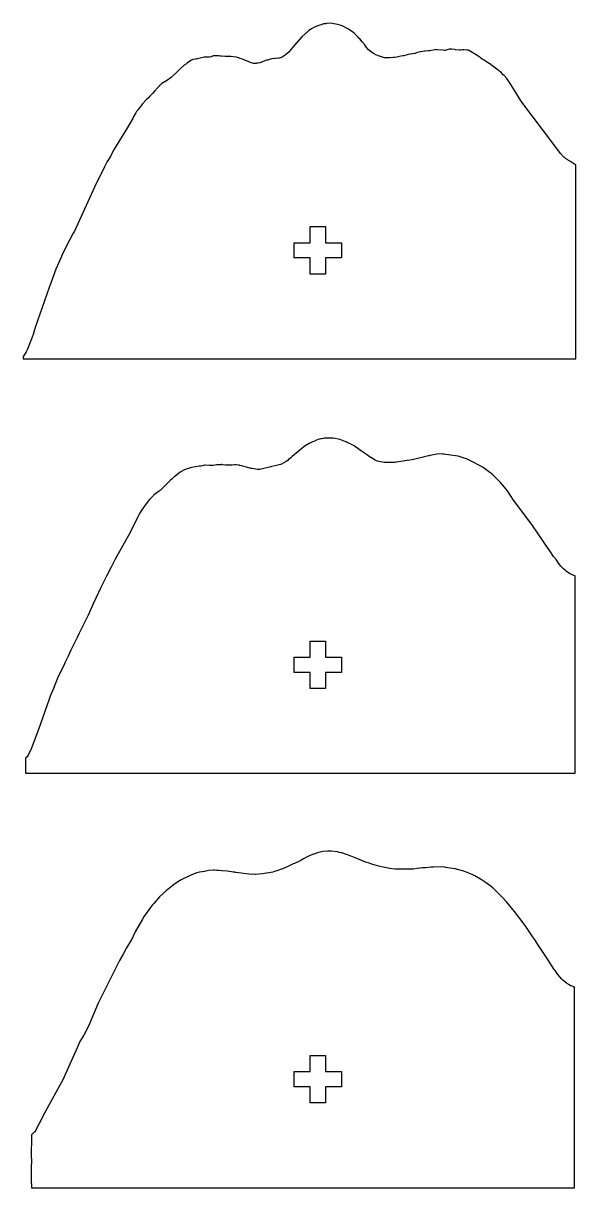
# Model space of a CAD drawing. Header units: metres. Extents: x -88 to 939, y 68 to 1362.
# Drawn here: x -87.7 to 85.6, y 978.1 to 1343.3 of the extents above; entities that cross this region are included whole.
import ezdxf

# ---------------------------------------------------------------- set-up
doc = ezdxf.new("R2010")
doc.units = ezdxf.units.M

msp = doc.modelspace()

# ---------------------------------------------------------------- linework, layer by layer
for p, q in [((1.7255, 1340.93), (-0.3413, 1339.09)), ((2.1728, 1341.23), (1.7255, 1340.93)), ((2.6854, 1341.59), (2.1728, 1341.23)), ((3.4437, 1341.97), (2.6854, 1341.59)), ((4.3322, 1342.46), (3.4437, 1341.97)), ((5.3245, 1342.79), (4.3322, 1342.46)), ((5.7386, 1342.86), (5.3245, 1342.79)), ((6.4369, 1343.13), (5.7386, 1342.86)), ((6.7288, 1343.18), (6.4369, 1343.13)), ((7.0493, 1343.2), (6.7288, 1343.18)), ((7.3546, 1343.28), (7.0493, 1343.2)), ((8.5478, 1343.33), (7.3546, 1343.28)), ((9.1491, 1343.28), (8.5478, 1343.33)), ((10.8228, 1342.96), (9.1491, 1343.28)), ((10.8792, 1342.95), (10.8228, 1342.96)), ((10.9543, 1342.92), (10.8792, 1342.95)), ((11.6931, 1342.72), (10.9543, 1342.92)), ((12.4838, 1342.46), (11.6931, 1342.72)), ((13.6882, 1341.82), (12.4838, 1342.46)), ((13.9202, 1341.71), (13.6882, 1341.82)), ((14.0655, 1341.62), (13.9202, 1341.71)), ((15.2925, 1340.89), (14.0655, 1341.62)), ((15.6952, 1340.5), (15.2925, 1340.89)), ((-0.3413, 1339.09), (-2.6639, 1336.47)), ((16.0321, 1340.2), (15.6952, 1340.5)), ((16.3522, 1339.9), (16.0321, 1340.2)), ((16.5553, 1339.66), (16.3522, 1339.9)), ((17.3543, 1338.94), (16.5553, 1339.66)), ((17.5541, 1338.7), (17.3543, 1338.94)), ((17.8561, 1338.41), (17.5541, 1338.7)), ((18.6096, 1337.53), (17.8561, 1338.41)), ((19.3937, 1336.56), (18.6096, 1337.53)), ((-5.5717, 1333.35), (-6.1988, 1332.93)), ((-5.4511, 1333.45), (-5.5717, 1333.35)), ((-4.4655, 1334.31), (-5.4511, 1333.45)), ((-4.1277, 1334.66), (-4.4655, 1334.31)), ((-3.5532, 1335.35), (-4.1277, 1334.66)), ((-3.2349, 1335.69), (-3.5532, 1335.35)), ((-2.6639, 1336.47), (-3.2349, 1335.69)), ((19.7548, 1336.05), (19.3937, 1336.56)), ((20.5385, 1335.03), (19.7548, 1336.05)), ((20.9612, 1334.66), (20.5385, 1335.03)), ((21.5959, 1334.13), (20.9612, 1334.66)), ((22.1602, 1333.84), (21.5959, 1334.13)), ((22.851, 1333.46), (22.1602, 1333.84)), ((24.0296, 1333), (22.851, 1333.46)), ((32.9914, 1333.49), (31.6231, 1333.15)), ((35.1667, 1333.86), (32.9914, 1333.49)), ((35.2642, 1333.88), (35.1667, 1333.86)), ((35.4072, 1333.92), (35.2642, 1333.88)), ((35.9651, 1334.16), (35.4072, 1333.92)), ((36.7767, 1334.36), (35.9651, 1334.16)), ((36.844, 1334.38), (36.7767, 1334.36)), ((36.8632, 1334.38), (36.844, 1334.38)), ((38.1731, 1334.62), (36.8632, 1334.38)), ((38.3174, 1334.6), (38.1731, 1334.62)), ((39.3687, 1334.65), (38.3174, 1334.6)), ((39.4514, 1334.66), (39.3687, 1334.65)), ((39.5293, 1334.66), (39.4514, 1334.66)), ((39.783, 1334.7), (39.5293, 1334.66)), ((41.3946, 1335.02), (39.783, 1334.7)), ((41.6674, 1335.07), (41.3946, 1335.02)), ((41.9509, 1335.03), (41.6674, 1335.07)), ((41.9858, 1335.03), (41.9509, 1335.03)), ((42.0852, 1335.04), (41.9858, 1335.03)), ((43.8741, 1334.88), (42.0852, 1335.04)), ((44.3378, 1334.81), (43.8741, 1334.88)), ((44.6379, 1334.84), (44.3378, 1334.81)), ((44.8313, 1334.87), (44.6379, 1334.84)), ((46.0416, 1335.17), (44.8313, 1334.87)), ((46.2726, 1335.18), (46.0416, 1335.17)), ((46.4149, 1335.21), (46.2726, 1335.18)), ((46.7361, 1335.2), (46.4149, 1335.21)), ((47.6308, 1335.1), (46.7361, 1335.2)), ((47.8492, 1335.04), (47.6308, 1335.1)), ((49.1623, 1334.95), (47.8492, 1335.04)), ((49.5805, 1334.93), (49.1623, 1334.95)), ((49.9225, 1334.97), (49.5805, 1334.93)), ((50.4855, 1335.03), (49.9225, 1334.97)), ((51.4789, 1334.92), (50.4855, 1335.03)), ((51.8071, 1334.85), (51.4789, 1334.92)), ((52.1641, 1334.79), (51.8071, 1334.85)), ((52.2516, 1334.76), (52.1641, 1334.79)), ((52.3082, 1334.73), (52.2516, 1334.76)), ((54.3754, 1333.44), (52.3082, 1334.73)), ((54.9565, 1333.02), (54.3754, 1333.44)), ((-37.2108, 1330.21), (-38.5027, 1329.03)), ((-36.5398, 1330.65), (-37.2108, 1330.21)), ((-36.1927, 1330.93), (-36.5398, 1330.65)), ((-35.8028, 1331.2), (-36.1927, 1330.93)), ((-34.9817, 1331.71), (-35.8028, 1331.2)), ((-34.5067, 1331.94), (-34.9817, 1331.71)), ((-33.6401, 1332.1), (-34.5067, 1331.94)), ((-33.318, 1332.16), (-33.6401, 1332.1)), ((-33.092, 1332.2), (-33.318, 1332.16)), ((-30.9741, 1332.68), (-33.092, 1332.2)), ((-30.5724, 1332.68), (-30.9741, 1332.68)), ((-29.4212, 1332.75), (-30.5724, 1332.68)), ((-29.3239, 1332.74), (-29.4212, 1332.75)), ((-28.7583, 1332.82), (-29.3239, 1332.74)), ((-28.5391, 1332.95), (-28.7583, 1332.82)), ((-28.157, 1333.07), (-28.5391, 1332.95)), ((-27.869, 1333.08), (-28.157, 1333.07)), ((-27.7217, 1333.16), (-27.869, 1333.08)), ((-27.0652, 1333.12), (-27.7217, 1333.16)), ((-26.8654, 1333.14), (-27.0652, 1333.12)), ((-26.3439, 1333.09), (-26.8654, 1333.14)), ((-25.994, 1332.98), (-26.3439, 1333.09)), ((-25.5445, 1332.98), (-25.994, 1332.98)), ((-24.446, 1332.95), (-25.5445, 1332.98)), ((-23.2732, 1332.89), (-24.446, 1332.95)), ((-22.7332, 1332.9), (-23.2732, 1332.89)), ((-22.5845, 1332.88), (-22.7332, 1332.9)), ((-21.8573, 1332.84), (-22.5845, 1332.88)), ((-20.8859, 1332.72), (-21.8573, 1332.84)), ((-19.9178, 1332.37), (-20.8859, 1332.72)), ((-19.6442, 1332.29), (-19.9178, 1332.37)), ((-18.9372, 1332.06), (-19.6442, 1332.29)), ((-16.2188, 1330.94), (-18.9372, 1332.06)), ((-16.1926, 1330.93), (-16.2188, 1330.94)), ((-15.4719, 1330.75), (-16.1926, 1330.93)), ((-15.2867, 1330.72), (-15.4719, 1330.75)), ((-14.6321, 1330.72), (-15.2867, 1330.72)), ((-14.4706, 1330.78), (-14.6321, 1330.72)), ((-14.1694, 1330.8), (-14.4706, 1330.78)), ((-13.5386, 1330.91), (-14.1694, 1330.8)), ((-13.175, 1331.02), (-13.5386, 1330.91)), ((-11.9523, 1331.54), (-13.175, 1331.02)), ((-11.4532, 1331.71), (-11.9523, 1331.54)), ((-11.1279, 1331.78), (-11.4532, 1331.71)), ((-10.9689, 1331.79), (-11.1279, 1331.78)), ((-10.4505, 1331.99), (-10.9689, 1331.79)), ((-10.0879, 1332.05), (-10.4505, 1331.99)), ((-9.7681, 1332.17), (-10.0879, 1332.05)), ((-8.8358, 1332.27), (-9.7681, 1332.17)), ((-8.7021, 1332.3), (-8.8358, 1332.27)), ((-8.5627, 1332.29), (-8.7021, 1332.3)), ((-7.6483, 1332.38), (-8.5627, 1332.29)), ((-7.4241, 1332.43), (-7.6483, 1332.38)), ((-6.8403, 1332.61), (-7.4241, 1332.43)), ((-6.6651, 1332.73), (-6.8403, 1332.61)), ((-6.1988, 1332.93), (-6.6651, 1332.73)), ((25.2863, 1332.58), (24.0296, 1333)), ((25.5958, 1332.53), (25.2863, 1332.58)), ((25.7795, 1332.54), (25.5958, 1332.53)), ((26.322, 1332.47), (25.7795, 1332.54)), ((26.6795, 1332.45), (26.322, 1332.47)), ((27.121, 1332.45), (26.6795, 1332.45)), ((28.3589, 1332.61), (27.121, 1332.45)), ((28.7259, 1332.62), (28.3589, 1332.61)), ((29.4331, 1332.73), (28.7259, 1332.62)), ((30.7041, 1332.99), (29.4331, 1332.73)), ((31.4517, 1333.13), (30.7041, 1332.99)), ((31.6231, 1333.15), (31.4517, 1333.13)), ((55.1522, 1332.91), (54.9565, 1333.02)), ((56.2913, 1332.04), (55.1522, 1332.91)), ((56.8931, 1331.71), (56.2913, 1332.04)), ((57.4037, 1331.32), (56.8931, 1331.71)), ((57.8673, 1331.07), (57.4037, 1331.32)), ((58.9355, 1330.36), (57.8673, 1331.07)), ((59.1506, 1330.2), (58.9355, 1330.36)), ((61.2583, 1328.64), (59.1506, 1330.2)), ((-41.3749, 1326.29), (-42.5198, 1325.52)), ((-40.9927, 1326.61), (-41.3749, 1326.29)), ((-39.6614, 1327.89), (-40.9927, 1326.61)), ((-39.0544, 1328.56), (-39.6614, 1327.89)), ((-38.5027, 1329.03), (-39.0544, 1328.56)), ((61.6028, 1328.37), (61.2583, 1328.64)), ((61.8856, 1328.11), (61.6028, 1328.37)), ((62.2898, 1327.76), (61.8856, 1328.11)), ((62.787, 1327.2), (62.2898, 1327.76)), ((63.1142, 1326.9), (62.787, 1327.2)), ((63.9438, 1325.98), (63.1142, 1326.9)), ((64.1549, 1325.72), (63.9438, 1325.98)), ((-45.5088, 1323.23), (-46.5032, 1322.16)), ((-45.1472, 1323.65), (-45.5088, 1323.23)), ((-45.0322, 1323.77), (-45.1472, 1323.65)), ((-44.9148, 1323.87), (-45.0322, 1323.77)), ((-44.7924, 1323.94), (-44.9148, 1323.87)), ((-44.2701, 1324.44), (-44.7924, 1323.94)), ((-43.4268, 1324.98), (-44.2701, 1324.44)), ((-43.4083, 1324.99), (-43.4268, 1324.98)), ((-43.375, 1325), (-43.4083, 1324.99)), ((-42.5198, 1325.52), (-43.375, 1325)), ((64.2728, 1325.55), (64.1549, 1325.72)), ((64.8145, 1324.74), (64.2728, 1325.55)), ((65.2654, 1324.13), (64.8145, 1324.74)), ((66.8571, 1321.62), (65.2654, 1324.13)), ((-49.194, 1319.34), (-50.3286, 1318.11)), ((-48.3885, 1320.08), (-49.194, 1319.34)), ((-48.0556, 1320.44), (-48.3885, 1320.08)), ((-47.0643, 1321.44), (-48.0556, 1320.44)), ((-46.5032, 1322.16), (-47.0643, 1321.44)), ((67.9667, 1319.76), (66.8571, 1321.62)), ((68.7038, 1318.63), (67.9667, 1319.76)), ((-52.3949, 1315.2), (-53.1351, 1314.04)), ((-52.171, 1315.63), (-52.3949, 1315.2)), ((-51.9525, 1315.99), (-52.171, 1315.63)), ((-51.8094, 1316.2), (-51.9525, 1315.99)), ((-51.2793, 1316.81), (-51.8094, 1316.2)), ((-50.3286, 1318.11), (-51.2793, 1316.81)), ((75.177, 1310.01), (68.7038, 1318.63)), ((-53.5702, 1313.18), (-55.0012, 1310.67)), ((-53.3937, 1313.51), (-53.5702, 1313.18)), ((-53.1351, 1314.04), (-53.3937, 1313.51)), ((-55.0012, 1310.67), (-59.2259, 1303.81)), ((75.9455, 1309.04), (75.177, 1310.01)), ((80.8568, 1302.45), (75.9455, 1309.04)), ((-60.4207, 1301.58), (-61.3772, 1299.96)), ((-59.9085, 1302.5), (-60.4207, 1301.58)), ((-59.2259, 1303.81), (-59.9085, 1302.5)), ((80.9558, 1302.33), (80.8568, 1302.45)), ((81.8981, 1301.35), (80.9558, 1302.33)), ((82.175, 1301.12), (81.8981, 1301.35)), ((82.376, 1300.94), (82.175, 1301.12)), ((83.0715, 1300.49), (82.376, 1300.94)), ((83.2966, 1300.33), (83.0715, 1300.49)), ((-62.2363, 1298.29), (-65.415, 1291.88)), ((-61.3772, 1299.96), (-62.2363, 1298.29)), ((83.712, 1300.1), (83.2966, 1300.33)), ((84.6661, 1299.5), (83.712, 1300.1)), ((85.1834, 1299.13), (84.6661, 1299.5)), ((85.45, 1298.99), (85.1834, 1299.13)), ((85.5907, 1298.9), (85.45, 1298.99)), ((85.5953, 1238.06), (85.5907, 1298.9)), ((-65.415, 1291.88), (-71.6911, 1278.17)), ((2.3097, 1274.48), (2.3097, 1279.54)), ((2.3097, 1279.54), (7.0646, 1279.54)), ((7.0646, 1279.54), (7.0646, 1274.48)), ((-72.0447, 1277.46), (-74.3621, 1273.08)), ((-71.6911, 1278.17), (-72.0447, 1277.46)), ((-74.3621, 1273.08), (-75.6253, 1270.48)), ((-2.755, 1269.72), (-2.755, 1274.48)), ((-2.755, 1274.48), (2.3097, 1274.48)), ((7.0646, 1274.48), (12.1294, 1274.48)), ((12.1294, 1274.48), (12.1294, 1269.72)), ((-76.574, 1268.28), (-77.5264, 1266.21)), ((-75.7794, 1270.19), (-76.574, 1268.28)), ((-75.6253, 1270.48), (-75.7794, 1270.19)), ((2.3097, 1269.72), (-2.755, 1269.72)), ((2.3097, 1264.66), (2.3097, 1269.72)), ((12.1294, 1269.72), (7.0646, 1269.72)), ((7.0646, 1269.72), (7.0646, 1264.66)), ((-77.5264, 1266.21), (-79.0138, 1262.07)), ((7.0646, 1264.66), (2.3097, 1264.66)), ((-79.6358, 1260.48), (-83.9658, 1247.88)), ((-79.0138, 1262.07), (-79.6358, 1260.48)), ((-84.655, 1245.72), (-84.9613, 1244.87)), ((-83.9658, 1247.88), (-84.655, 1245.72)), ((-84.9613, 1244.87), (-86.4511, 1241.1)), ((-87.54, 1239.07), (-87.7413, 1238.76)), ((-87.7413, 1238.76), (-87.7411, 1238.05)), ((-87.1259, 1239.74), (-87.54, 1239.07)), ((-86.8556, 1240.26), (-87.1259, 1239.74)), ((-86.4511, 1241.1), (-86.8556, 1240.26)), ((-87.7411, 1238.05), (-82.6703, 1238.06)), ((-82.6703, 1238.06), (85.5953, 1238.06)), ((4.8327, 1212.74), (4.2982, 1212.54)), ((5.6646, 1212.94), (4.8327, 1212.74)), ((5.9622, 1213.02), (5.6646, 1212.94)), ((6.4953, 1213.12), (5.9622, 1213.02)), ((6.7092, 1213.17), (6.4953, 1213.12)), ((6.9856, 1213.19), (6.7092, 1213.17)), ((7.2009, 1213.19), (6.9856, 1213.19)), ((7.8381, 1213.18), (7.2009, 1213.19)), ((8.5182, 1213.23), (7.8381, 1213.18)), ((9.4794, 1213.14), (8.5182, 1213.23)), ((10.1392, 1213.06), (9.4794, 1213.14)), ((11.0087, 1212.85), (10.1392, 1213.06)), ((11.6357, 1212.73), (11.0087, 1212.85)), ((12.6314, 1212.38), (11.6357, 1212.73)), ((-0.3068, 1209.97), (-2.2685, 1208.39)), ((0.4274, 1210.54), (-0.3068, 1209.97)), ((1.9982, 1211.49), (0.4274, 1210.54)), ((2.9654, 1212), (1.9982, 1211.49)), ((3.4393, 1212.17), (2.9654, 1212)), ((4.2982, 1212.54), (3.4393, 1212.17)), ((12.9635, 1212.26), (12.6314, 1212.38)), ((13.5053, 1212.08), (12.9635, 1212.26)), ((13.571, 1212.05), (13.5053, 1212.08)), ((14.8574, 1211.44), (13.571, 1212.05)), ((15.0803, 1211.34), (14.8574, 1211.44)), ((16.061, 1210.77), (15.0803, 1211.34)), ((16.129, 1210.74), (16.061, 1210.77)), ((17.6938, 1209.68), (16.129, 1210.74)), ((18.408, 1209.13), (17.6938, 1209.68)), ((19.6345, 1208.31), (18.408, 1209.13)), ((-5.3008, 1205.86), (-6.7647, 1205.08)), ((-4.7822, 1206.22), (-5.3008, 1205.86)), ((-4.4732, 1206.45), (-4.7822, 1206.22)), ((-3.8373, 1207.03), (-4.4732, 1206.45)), ((-3.6016, 1207.21), (-3.8373, 1207.03)), ((-3.3541, 1207.44), (-3.6016, 1207.21)), ((-2.7538, 1207.93), (-3.3541, 1207.44)), ((-2.2685, 1208.39), (-2.7538, 1207.93)), ((20.247, 1207.8), (19.6345, 1208.31)), ((20.774, 1207.44), (20.247, 1207.8)), ((21.2747, 1207.12), (20.774, 1207.44)), ((22.6421, 1206.33), (21.2747, 1207.12)), ((23.1224, 1206.11), (22.6421, 1206.33)), ((23.8113, 1205.91), (23.1224, 1206.11)), ((25.5074, 1205.57), (23.8113, 1205.91)), ((25.7915, 1205.54), (25.5074, 1205.57)), ((27.5854, 1205.51), (25.7915, 1205.54)), ((28.3204, 1205.57), (27.5854, 1205.51)), ((28.8048, 1205.57), (28.3204, 1205.57)), ((29.1588, 1205.62), (28.8048, 1205.57)), ((31.5757, 1205.92), (29.1588, 1205.62)), ((32.0125, 1206.05), (31.5757, 1205.92)), ((34.3275, 1206.41), (32.0125, 1206.05)), ((36.5254, 1206.95), (34.3275, 1206.41)), ((37.7623, 1207.22), (36.5254, 1206.95)), ((38.44, 1207.4), (37.7623, 1207.22)), ((39.4156, 1207.63), (38.44, 1207.4)), ((39.5424, 1207.66), (39.4156, 1207.63)), ((39.6173, 1207.69), (39.5424, 1207.66)), ((39.796, 1207.72), (39.6173, 1207.69)), ((39.8898, 1207.74), (39.796, 1207.72)), ((42.49, 1208.23), (39.8898, 1207.74)), ((43.8759, 1208.2), (42.49, 1208.23)), ((44.3668, 1208.17), (43.8759, 1208.2)), ((46.3275, 1207.89), (44.3668, 1208.17)), ((47.9246, 1207.64), (46.3275, 1207.89)), ((48.5627, 1207.52), (47.9246, 1207.64)), ((48.7252, 1207.49), (48.5627, 1207.52)), ((50.5847, 1206.92), (48.7252, 1207.49)), ((51.2869, 1206.69), (50.5847, 1206.92)), ((53.6786, 1205.57), (51.2869, 1206.69)), ((56.5319, 1203.95), (53.6786, 1205.57)), ((-38.5489, 1202.55), (-40.1678, 1201.16)), ((-38.5291, 1202.56), (-38.5489, 1202.55)), ((-37.1754, 1203.27), (-38.5291, 1202.56)), ((-36.3061, 1203.53), (-37.1754, 1203.27)), ((-35.7972, 1203.68), (-36.3061, 1203.53)), ((-35.3862, 1203.86), (-35.7972, 1203.68)), ((-34.8767, 1204), (-35.3862, 1203.86)), ((-33.6965, 1204.24), (-34.8767, 1204)), ((-32.5037, 1204.39), (-33.6965, 1204.24)), ((-32.1957, 1204.41), (-32.5037, 1204.39)), ((-32.0064, 1204.45), (-32.1957, 1204.41)), ((-31.5401, 1204.51), (-32.0064, 1204.45)), ((-31.1693, 1204.59), (-31.5401, 1204.51)), ((-30.8443, 1204.68), (-31.1693, 1204.59)), ((-30.7038, 1204.7), (-30.8443, 1204.68)), ((-29.3739, 1204.64), (-30.7038, 1204.7)), ((-29.0433, 1204.62), (-29.3739, 1204.64)), ((-28.9282, 1204.59), (-29.0433, 1204.62)), ((-28.3977, 1204.62), (-28.9282, 1204.59)), ((-28.0549, 1204.65), (-28.3977, 1204.62)), ((-27.0637, 1204.86), (-28.0549, 1204.65)), ((-25.7137, 1204.87), (-27.0637, 1204.86)), ((-25.617, 1204.88), (-25.7137, 1204.87)), ((-25.5497, 1204.89), (-25.617, 1204.88)), ((-25.434, 1204.88), (-25.5497, 1204.89)), ((-25.1765, 1204.84), (-25.434, 1204.88)), ((-24.2871, 1204.76), (-25.1765, 1204.84)), ((-23.1708, 1204.74), (-24.2871, 1204.76)), ((-22.9048, 1204.75), (-23.1708, 1204.74)), ((-22.189, 1204.68), (-22.9048, 1204.75)), ((-21.4888, 1204.79), (-22.189, 1204.68)), ((-20.9389, 1204.81), (-21.4888, 1204.79)), ((-19.9627, 1204.68), (-20.9389, 1204.81)), ((-19.8591, 1204.65), (-19.9627, 1204.68)), ((-19.7486, 1204.64), (-19.8591, 1204.65)), ((-19.1082, 1204.47), (-19.7486, 1204.64)), ((-19.063, 1204.44), (-19.1082, 1204.47)), ((-18.1106, 1204.22), (-19.063, 1204.44)), ((-16.2284, 1203.72), (-18.1106, 1204.22)), ((-16.0764, 1203.7), (-16.2284, 1203.72)), ((-15.9754, 1203.68), (-16.0764, 1203.7)), ((-14.2288, 1203.36), (-15.9754, 1203.68)), ((-13.6544, 1203.31), (-14.2288, 1203.36)), ((-13.4724, 1203.33), (-13.6544, 1203.31)), ((-10.0701, 1204.2), (-13.4724, 1203.33)), ((-9.8808, 1204.25), (-10.0701, 1204.2)), ((-8.6827, 1204.46), (-9.8808, 1204.25)), ((-8.2956, 1204.56), (-8.6827, 1204.46)), ((-7.8899, 1204.71), (-8.2956, 1204.56)), ((-7.0109, 1204.97), (-7.8899, 1204.71)), ((-6.7647, 1205.08), (-7.0109, 1204.97)), ((57.7823, 1203.08), (56.5319, 1203.95)), ((59.028, 1202.09), (57.7823, 1203.08)), ((59.5782, 1201.63), (59.028, 1202.09)), ((-43.3262, 1198.22), (-43.6489, 1197.94)), ((-41.523, 1200.03), (-43.3262, 1198.22)), ((-41.276, 1200.25), (-41.523, 1200.03)), ((-40.3579, 1201.02), (-41.276, 1200.25)), ((-40.1678, 1201.16), (-40.3579, 1201.02)), ((61.1325, 1200.15), (59.5782, 1201.63)), ((61.8422, 1199.42), (61.1325, 1200.15)), ((63.2546, 1197.81), (61.8422, 1199.42)), ((-47.0186, 1195.13), (-48.1607, 1193.93)), ((-46.8673, 1195.26), (-47.0186, 1195.13)), ((-46.7253, 1195.36), (-46.8673, 1195.26)), ((-45.738, 1196.17), (-46.7253, 1195.36)), ((-45.3735, 1196.39), (-45.738, 1196.17)), ((-44.8141, 1196.74), (-45.3735, 1196.39)), ((-43.6489, 1197.94), (-44.8141, 1196.74)), ((63.6887, 1197.27), (63.2546, 1197.81)), ((64.1842, 1196.62), (63.6887, 1197.27)), ((65.3252, 1194.85), (64.1842, 1196.62)), ((65.8887, 1194.01), (65.3252, 1194.85)), ((-50.3871, 1190.89), (-51.0329, 1189.86)), ((-50.2596, 1191.12), (-50.3871, 1190.89)), ((-49.582, 1192.07), (-50.2596, 1191.12)), ((-48.8113, 1193.11), (-49.582, 1192.07)), ((-48.7426, 1193.2), (-48.8113, 1193.11)), ((-48.5051, 1193.46), (-48.7426, 1193.2)), ((-48.1607, 1193.93), (-48.5051, 1193.46)), ((72.0133, 1185.74), (65.8887, 1194.01)), ((-51.874, 1188.33), (-53.9673, 1184.03)), ((-51.4787, 1189.09), (-51.874, 1188.33)), ((-51.0329, 1189.86), (-51.4787, 1189.09)), ((-53.9673, 1184.03), (-54.706, 1182.66)), ((73.6408, 1183.44), (72.0133, 1185.74)), ((-54.706, 1182.66), (-58.8929, 1175.2)), ((75.7682, 1180.25), (73.6408, 1183.44)), ((77.6788, 1177.54), (75.7682, 1180.25)), ((78.6544, 1176.1), (77.6788, 1177.54)), ((-60.1883, 1172.74), (-61.5797, 1169.86)), ((-59.4077, 1174.19), (-60.1883, 1172.74)), ((-58.8929, 1175.2), (-59.4077, 1174.19)), ((79.4378, 1175.09), (78.6544, 1176.1)), ((80.2321, 1173.94), (79.4378, 1175.09)), ((80.9345, 1173.05), (80.2321, 1173.94)), ((81.4349, 1172.49), (80.9345, 1173.05)), ((-61.5797, 1169.86), (-63.2797, 1166.54)), ((81.7545, 1172.17), (81.4349, 1172.49)), ((82.3696, 1171.66), (81.7545, 1172.17)), ((82.708, 1171.36), (82.3696, 1171.66)), ((83.8968, 1170.63), (82.708, 1171.36)), ((84.0775, 1170.51), (83.8968, 1170.63)), ((84.4574, 1170.35), (84.0775, 1170.51)), ((85.3885, 1169.99), (84.4574, 1170.35)), ((85.3981, 1169.96), (85.3885, 1169.99)), ((85.3938, 1139.03), (85.3981, 1169.96)), ((-63.2797, 1166.54), (-65.7669, 1161.21)), ((-66.1189, 1160.5), (-67.4258, 1157.61)), ((-65.7669, 1161.21), (-66.1189, 1160.5)), ((-67.7117, 1157.06), (-70.2425, 1151.99)), ((-67.4258, 1157.61), (-67.7117, 1157.06)), ((-70.843, 1150.68), (-72.7935, 1146.64)), ((-70.2425, 1151.99), (-70.843, 1150.68)), ((2.3097, 1144.48), (2.3097, 1149.54)), ((2.3097, 1149.54), (7.0646, 1149.54)), ((7.0646, 1149.54), (7.0646, 1144.48)), ((-73.6295, 1144.79), (-74.5483, 1142.91)), ((-72.7935, 1146.64), (-73.6295, 1144.79)), ((-2.755, 1139.72), (-2.755, 1144.48)), ((-2.755, 1144.48), (2.3097, 1144.48)), ((7.0646, 1144.48), (12.1294, 1144.48)), ((12.1294, 1144.48), (12.1294, 1139.72)), ((-74.8435, 1142.38), (-77.0482, 1137.87)), ((-74.5483, 1142.91), (-74.8435, 1142.38)), ((2.3097, 1139.72), (-2.755, 1139.72)), ((2.3097, 1134.66), (2.3097, 1139.72)), ((12.1294, 1139.72), (7.0646, 1139.72)), ((7.0646, 1139.72), (7.0646, 1134.66)), ((-77.0482, 1137.87), (-78.2824, 1134.67)), ((85.3965, 1139.01), (85.3938, 1139.03)), ((85.3957, 1108.06), (85.3965, 1139.01)), ((-78.2824, 1134.67), (-79.2878, 1132.22)), ((7.0646, 1134.66), (2.3097, 1134.66)), ((-80.2802, 1129.52), (-82.9749, 1121.75)), ((-79.8161, 1130.69), (-80.2802, 1129.52)), ((-79.2878, 1132.22), (-79.8161, 1130.69)), ((-82.9749, 1121.75), (-85.0448, 1116.26)), ((-85.955, 1114.22), (-86.249, 1113.78)), ((-85.4999, 1115.18), (-85.955, 1114.22)), ((-85.0448, 1116.26), (-85.4999, 1115.18)), ((-86.5623, 1113.27), (-87.0865, 1112.84)), ((-87.0865, 1112.84), (-87.0676, 1111.76)), ((-87.0676, 1111.76), (-87.0761, 1111.15)), ((-87.0761, 1111.15), (-87.0616, 1109.21)), ((-86.249, 1113.78), (-86.5623, 1113.27)), ((-87.0616, 1109.21), (-87.086, 1108.27)), ((-87.086, 1108.27), (-87.0858, 1108.05)), ((-87.0858, 1108.05), (85.3957, 1108.06)), ((1.5889, 1081.91), (0.213, 1081.18)), ((3.0429, 1082.57), (1.5889, 1081.91)), ((3.2851, 1082.66), (3.0429, 1082.57)), ((3.4146, 1082.69), (3.2851, 1082.66)), ((4.8409, 1083.17), (3.4146, 1082.69)), ((6.3008, 1083.5), (4.8409, 1083.17)), ((7.7586, 1083.62), (6.3008, 1083.5)), ((8.3162, 1083.62), (7.7586, 1083.62)), ((8.8294, 1083.62), (8.3162, 1083.62)), ((10.8469, 1083.4), (8.8294, 1083.62)), ((11.0776, 1083.34), (10.8469, 1083.4)), ((11.9177, 1083.14), (11.0776, 1083.34)), ((12.1925, 1083.06), (11.9177, 1083.14)), ((13.6784, 1082.59), (12.1925, 1083.06)), ((14.3162, 1082.34), (13.6784, 1082.59)), ((15.3082, 1081.97), (14.3162, 1082.34)), ((15.8435, 1081.72), (15.3082, 1081.97)), ((16.344, 1081.55), (15.8435, 1081.72)), ((17.6411, 1080.98), (16.344, 1081.55)), ((-28.1972, 1077.67), (-29.6231, 1077.55)), ((-27.7232, 1077.66), (-28.1972, 1077.67)), ((-26.9782, 1077.61), (-27.7232, 1077.66)), ((-26.3614, 1077.55), (-26.9782, 1077.61)), ((-6.7154, 1077.96), (-7.8956, 1077.52)), ((-6.6362, 1077.98), (-6.7154, 1077.96)), ((-6.2924, 1078.12), (-6.6362, 1077.98)), ((-4.3287, 1079.04), (-6.2924, 1078.12)), ((-3.8679, 1079.23), (-4.3287, 1079.04)), ((-3.067, 1079.62), (-3.8679, 1079.23)), ((-2.6858, 1079.77), (-3.067, 1079.62)), ((-1.1231, 1080.5), (-2.6858, 1079.77)), ((-0.6223, 1080.75), (-1.1231, 1080.5)), ((-0.369, 1080.89), (-0.6223, 1080.75)), ((0.213, 1081.18), (-0.369, 1080.89)), ((18.3406, 1080.72), (17.6411, 1080.98)), ((18.4412, 1080.67), (18.3406, 1080.72)), ((19.1562, 1080.4), (18.4412, 1080.67)), ((19.4496, 1080.25), (19.1562, 1080.4)), ((19.6467, 1080.2), (19.4496, 1080.25)), ((20.5031, 1079.97), (19.6467, 1080.2)), ((21.9871, 1079.43), (20.5031, 1079.97)), ((23.3995, 1079.06), (21.9871, 1079.43)), ((24.2397, 1078.81), (23.3995, 1079.06)), ((25.1992, 1078.57), (24.2397, 1078.81)), ((27.3037, 1078.21), (25.1992, 1078.57)), ((28.8651, 1078.01), (27.3037, 1078.21)), ((29.6311, 1077.96), (28.8651, 1078.01)), ((32.8252, 1077.94), (29.6311, 1077.96)), ((32.8878, 1077.95), (32.8252, 1077.94)), ((33.1399, 1077.97), (32.8878, 1077.95)), ((34.7446, 1078.03), (33.1399, 1077.97)), ((35.8908, 1078.16), (34.7446, 1078.03)), ((37.4692, 1078.38), (35.8908, 1078.16)), ((37.6925, 1078.4), (37.4692, 1078.38)), ((37.9638, 1078.41), (37.6925, 1078.4)), ((38.5694, 1078.45), (37.9638, 1078.41)), ((40.1491, 1078.58), (38.5694, 1078.45)), ((40.6496, 1078.62), (40.1491, 1078.58)), ((40.9813, 1078.63), (40.6496, 1078.62)), ((43.0821, 1078.67), (40.9813, 1078.63)), ((44.5662, 1078.56), (43.0821, 1078.67)), ((44.7005, 1078.55), (44.5662, 1078.56)), ((44.784, 1078.54), (44.7005, 1078.55)), ((47.6927, 1078.09), (44.784, 1078.54)), ((47.8407, 1078.05), (47.6927, 1078.09)), ((48.5171, 1077.9), (47.8407, 1078.05)), ((50.0432, 1077.46), (48.5171, 1077.9)), ((-38.7764, 1074.27), (-39.8351, 1073.61)), ((-38.2306, 1074.59), (-38.7764, 1074.27)), ((-35.157, 1076.07), (-38.2306, 1074.59)), ((-33.3143, 1076.78), (-35.157, 1076.07)), ((-32.4891, 1076.99), (-33.3143, 1076.78)), ((-32.369, 1077.02), (-32.4891, 1076.99)), ((-30.9038, 1077.27), (-32.369, 1077.02)), ((-29.6231, 1077.55), (-30.9038, 1077.27)), ((-25.4643, 1077.5), (-26.3614, 1077.55)), ((-25.3118, 1077.48), (-25.4643, 1077.5)), ((-23.718, 1077.36), (-25.3118, 1077.48)), ((-23.0174, 1077.28), (-23.718, 1077.36)), ((-22.3775, 1077.18), (-23.0174, 1077.28)), ((-21.8795, 1077.08), (-22.3775, 1077.18)), ((-21.3619, 1077), (-21.8795, 1077.08)), ((-21.0063, 1076.95), (-21.3619, 1077)), ((-19.3947, 1076.69), (-21.0063, 1076.95)), ((-17.8083, 1076.48), (-19.3947, 1076.69)), ((-16.1442, 1076.36), (-17.8083, 1076.48)), ((-15.1252, 1076.37), (-16.1442, 1076.36)), ((-14.768, 1076.36), (-15.1252, 1076.37)), ((-12.6367, 1076.51), (-14.768, 1076.36)), ((-9.4752, 1077.09), (-12.6367, 1076.51)), ((-8.9207, 1077.26), (-9.4752, 1077.09)), ((-7.8956, 1077.52), (-8.9207, 1077.26)), ((50.4604, 1077.33), (50.0432, 1077.46)), ((52.0314, 1076.74), (50.4604, 1077.33)), ((53.2636, 1076.2), (52.0314, 1076.74)), ((53.508, 1076.08), (53.2636, 1076.2)), ((53.9084, 1075.87), (53.508, 1076.08)), ((56.2669, 1074.53), (53.9084, 1075.87)), ((57.4523, 1073.73), (56.2669, 1074.53)), ((-42.8374, 1071.28), (-44.8594, 1069.42)), ((-40.194, 1073.35), (-42.8374, 1071.28)), ((-39.9469, 1073.53), (-40.194, 1073.35)), ((-39.8351, 1073.61), (-39.9469, 1073.53)), ((59.1488, 1072.47), (57.4523, 1073.73)), ((59.5941, 1072.09), (59.1488, 1072.47)), ((61.5173, 1070.27), (59.5941, 1072.09)), ((62.6696, 1069.11), (61.5173, 1070.27)), ((-47.2861, 1066.68), (-48.6951, 1064.79)), ((-46.7984, 1067.25), (-47.2861, 1066.68)), ((-44.987, 1069.28), (-46.7984, 1067.25)), ((-44.8594, 1069.42), (-44.987, 1069.28)), ((63.85, 1067.76), (62.6696, 1069.11)), ((63.9642, 1067.61), (63.85, 1067.76)), ((66.3835, 1064.7), (63.9642, 1067.61)), ((-49.7787, 1063.27), (-50.3797, 1062.28)), ((-48.6951, 1064.79), (-49.7787, 1063.27)), ((69.3951, 1060.72), (66.3835, 1064.7)), ((-50.3797, 1062.28), (-52.6021, 1058.3)), ((69.9709, 1059.99), (69.3951, 1060.72)), ((72.0451, 1056.88), (69.9709, 1059.99)), ((-53.9173, 1055.75), (-55.3142, 1053.29)), ((-53.7318, 1056.04), (-53.9173, 1055.75)), ((-52.6021, 1058.3), (-53.7318, 1056.04)), ((72.6542, 1056.01), (72.0451, 1056.88)), ((73.6966, 1054.39), (72.6542, 1056.01)), ((-55.3142, 1053.29), (-56.3897, 1051.33)), ((76.8543, 1049.65), (73.6966, 1054.39)), ((-57.5212, 1049.36), (-59.2565, 1046.03)), ((-56.3897, 1051.33), (-57.5212, 1049.36)), ((78.8828, 1046.51), (76.8543, 1049.65)), ((-59.2565, 1046.03), (-64.1974, 1035.93)), ((79.1199, 1046.17), (78.8828, 1046.51)), ((80.0242, 1044.98), (79.1199, 1046.17)), ((81.2775, 1043.45), (80.0242, 1044.98)), ((81.5053, 1043.21), (81.2775, 1043.45)), ((81.5812, 1043.16), (81.5053, 1043.21)), ((82.0508, 1042.74), (81.5812, 1043.16)), ((82.7456, 1042.18), (82.0508, 1042.74)), ((83.4009, 1041.75), (82.7456, 1042.18)), ((83.5002, 1041.7), (83.4009, 1041.75)), ((83.5448, 1041.67), (83.5002, 1041.7)), ((83.5626, 1041.67), (83.5448, 1041.67)), ((84.0006, 1041.4), (83.5626, 1041.67)), ((84.081, 1041.36), (84.0006, 1041.4)), ((84.1383, 1041.34), (84.081, 1041.36)), ((84.6611, 1041.13), (84.1383, 1041.34)), ((85.0551, 1041), (84.6611, 1041.13)), ((85.2221, 1040.95), (85.0551, 1041)), ((85.2228, 978.056), (85.2221, 1040.95)), ((-64.1974, 1035.93), (-67.0094, 1029.51)), ((-68.3351, 1026.67), (-68.7692, 1025.9)), ((-67.0094, 1029.51), (-68.3351, 1026.67)), ((-69.9564, 1023.93), (-70.6079, 1022.42)), ((-68.7692, 1025.9), (-69.9564, 1023.93)), ((-70.8253, 1021.96), (-74.909, 1012.81)), ((-70.6079, 1022.42), (-70.8253, 1021.96)), ((2.3097, 1014.48), (2.3097, 1019.54)), ((2.3097, 1019.54), (7.0646, 1019.54)), ((7.0646, 1019.54), (7.0646, 1014.48)), ((-75.2503, 1012.11), (-79.7916, 1003.74)), ((-74.909, 1012.81), (-75.2503, 1012.11)), ((-2.755, 1009.72), (-2.755, 1014.48)), ((-2.755, 1014.48), (2.3097, 1014.48)), ((7.0646, 1014.48), (12.1294, 1014.48)), ((12.1294, 1014.48), (12.1294, 1009.72)), ((2.3097, 1009.72), (-2.755, 1009.72)), ((2.3097, 1004.66), (2.3097, 1009.72)), ((12.1294, 1009.72), (7.0646, 1009.72)), ((7.0646, 1009.72), (7.0646, 1004.66)), ((7.0646, 1004.66), (2.3097, 1004.66)), ((-79.7916, 1003.74), (-81.7413, 1000.27)), ((-82.5834, 998.467), (-83.3418, 997.07)), ((-81.7413, 1000.27), (-82.5834, 998.467)), ((-85.186, 994.705), (-85.2269, 987.388)), ((-85.0685, 994.791), (-85.186, 994.705)), ((-84.2213, 995.538), (-85.0685, 994.791)), ((-84.1491, 995.623), (-84.2213, 995.538)), ((-83.9392, 995.898), (-84.1491, 995.623)), ((-83.3418, 997.07), (-83.9392, 995.898)), ((-85.2269, 987.388), (-85.2134, 987.189)), ((-85.2068, 986.977), (-85.2255, 983.815)), ((-85.2134, 987.189), (-85.2068, 986.977)), ((-85.2247, 983.118), (-85.2509, 982.523)), ((-85.2255, 983.815), (-85.2213, 983.605)), ((-85.2213, 983.605), (-85.2247, 983.118)), ((-85.2509, 982.523), (-85.2548, 980.904)), ((-85.2548, 980.904), (-85.2335, 980.149)), ((-85.2335, 980.149), (-85.2358, 979.752)), ((-85.2358, 979.752), (-85.2026, 978.896)), ((-85.2026, 978.896), (-85.1901, 978.055)), ((-85.1901, 978.055), (-83.5562, 978.057)), ((-83.5562, 978.057), (85.2228, 978.056))]:
    msp.add_line(p, q)

doc.saveas('drawing.dxf')
